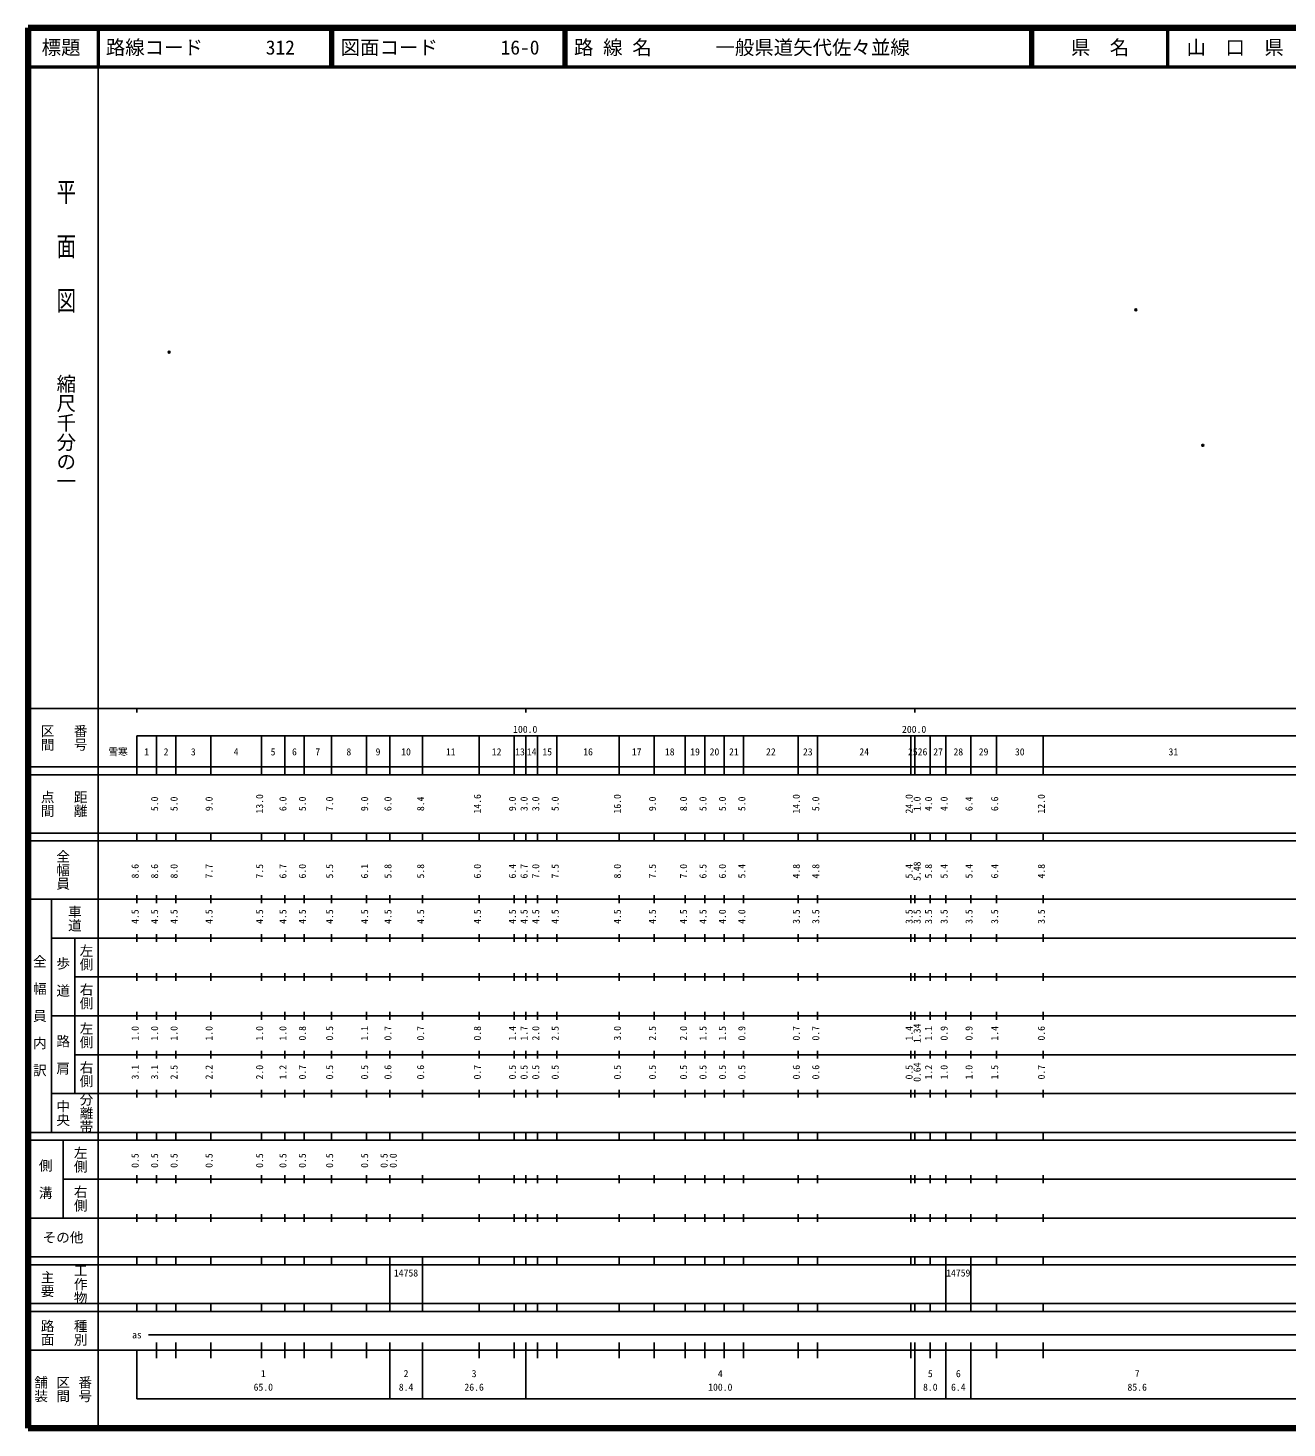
# Model space of a CAD drawing. Units: millimetres on the paper. Extents: x 40 to 680, y 20 to 380.
# Drawn here: x 40 to 363.7, y 20 to 380 of the extents above; entities that cross this region are included whole.
import ezdxf
from ezdxf.enums import TextEntityAlignment as Align

# ---------------------------------------------------------------- set-up
doc = ezdxf.new("R2010")
doc.units = ezdxf.units.MM
doc.header["$PDMODE"] = 32
doc.header["$PDSIZE"] = 0.5
doc.layers.add('M-OTRS', color=6, linetype='Continuous')
doc.layers.add('M-TTL-TXT', color=7, linetype='Continuous')
for name, color, linetype, lineweight in [('M-TTL', 2, 'Continuous', 140), ('M-TTL-BAND', 7, 'Continuous', 25), ('M-TTL-LINE', 7, 'Continuous', 50)]:
    doc.layers.add(name, color=color, linetype=linetype, lineweight=lineweight)
doc.styles.add('@ＭＳ ゴシック', font='')
doc.styles.add('ＭＳ ゴシック', font='')
doc.styles.get('@ＭＳ ゴシック').set_extended_font_data('@MS Gothic')
doc.styles.get('ＭＳ ゴシック').set_extended_font_data('MS Gothic')

msp = doc.modelspace()

# ---------------------------------------------------------------- linework, layer by layer
at = {"layer": 'M-OTRS'}
for p in [(324.849, 307.549), (76.288, 296.633), (342.061, 272.682)]:
    msp.add_point(p, dxfattribs=at)
at = {"layer": 'M-TTL'}
for p, q in [((40, 380), (40, 20)), ((680, 380), (40, 380)), ((40, 20), (680, 20))]:
    msp.add_line(p, q, dxfattribs=at)
at = {"layer": 'M-TTL-BAND'}
for p, q in [((58, 370), (58, 20)), ((40, 205), (579, 205)), ((68, 205), (68, 204)), ((168, 205), (168, 204)), ((268, 205), (268, 204)), ((68, 198), (579, 198)), ((68, 198), (68, 188)), ((73, 188), (73, 198)), ((78, 188), (78, 198)), ((87, 188), (87, 198)), ((100, 188), (100, 198)), ((106, 188), (106, 198)), ((111, 188), (111, 198)), ((118, 188), (118, 198)), ((127, 188), (127, 198)), ((133, 188), (133, 198)), ((141.4, 188), (141.4, 198)), ((156, 188), (156, 198)), ((165, 188), (165, 198)), ((168, 188), (168, 198)), ((171, 188), (171, 198)), ((176, 188), (176, 198)), ((192, 188), (192, 198)), ((201, 188), (201, 198)), ((209, 188), (209, 198)), ((214, 188), (214, 198)), ((219, 188), (219, 198)), ((224, 188), (224, 198)), ((238, 188), (238, 198)), ((243, 188), (243, 198)), ((267, 188), (267, 198)), ((268, 188), (268, 198)), ((272, 188), (272, 198)), ((276, 188), (276, 198)), ((282.4, 188), (282.4, 198)), ((289, 188), (289, 198)), ((301, 188), (301, 198)), ((40, 190), (579, 190)), ((40, 188), (579, 188)), ((40, 173), (579, 173)), ((68, 171), (68, 173)), ((73, 171), (73, 173)), ((78, 171), (78, 173)), ((87, 171), (87, 173)), ((100, 171), (100, 173)), ((106, 171), (106, 173)), ((111, 171), (111, 173)), ((118, 171), (118, 173)), ((127, 171), (127, 173)), ((133, 171), (133, 173)), ((141.4, 171), (141.4, 173)), ((156, 171), (156, 173)), ((165, 171), (165, 173)), ((168, 171), (168, 173)), ((171, 171), (171, 173)), ((176, 171), (176, 173)), ((192, 171), (192, 173)), ((201, 171), (201, 173)), ((209, 171), (209, 173)), ((214, 171), (214, 173)), ((219, 171), (219, 173)), ((224, 171), (224, 173)), ((238, 171), (238, 173)), ((243, 171), (243, 173)), ((267, 171), (267, 173)), ((268, 171), (268, 173)), ((272, 171), (272, 173)), ((276, 171), (276, 173)), ((282.4, 171), (282.4, 173)), ((289, 171), (289, 173)), ((301, 171), (301, 173)), ((40, 171), (579, 171)), ((40, 156), (579, 156)), ((46, 96), (46, 156)), ((68, 155), (68, 157)), ((73, 155), (73, 157)), ((78, 155), (78, 157)), ((87, 155), (87, 157)), ((100, 155), (100, 157)), ((106, 155), (106, 157)), ((111, 155), (111, 157)), ((118, 155), (118, 157)), ((127, 155), (127, 157)), ((133, 155), (133, 157)), ((141.4, 155), (141.4, 157)), ((156, 155), (156, 157)), ((165, 155), (165, 157)), ((168, 155), (168, 157)), ((171, 155), (171, 157)), ((176, 155), (176, 157)), ((192, 155), (192, 157)), ((201, 155), (201, 157)), ((209, 155), (209, 157)), ((214, 155), (214, 157)), ((219, 155), (219, 157)), ((224, 155), (224, 157)), ((238, 155), (238, 157)), ((243, 155), (243, 157)), ((267, 155), (267, 157)), ((268, 155), (268, 157)), ((272, 155), (272, 157)), ((276, 155), (276, 157)), ((282.4, 155), (282.4, 157)), ((289, 155), (289, 157)), ((301, 155), (301, 157)), ((46, 146), (579, 146)), ((52, 146), (52, 106)), ((68, 145), (68, 147)), ((73, 145), (73, 147)), ((78, 145), (78, 147)), ((87, 145), (87, 147)), ((100, 145), (100, 147)), ((106, 145), (106, 147)), ((111, 145), (111, 147)), ((118, 145), (118, 147)), ((127, 145), (127, 147)), ((133, 145), (133, 147)), ((141.4, 145), (141.4, 147)), ((156, 145), (156, 147)), ((165, 145), (165, 147)), ((168, 145), (168, 147)), ((171, 145), (171, 147)), ((176, 145), (176, 147)), ((192, 145), (192, 147)), ((201, 145), (201, 147)), ((209, 145), (209, 147)), ((214, 145), (214, 147)), ((219, 145), (219, 147)), ((224, 145), (224, 147)), ((238, 145), (238, 147)), ((243, 145), (243, 147)), ((267, 145), (267, 147)), ((268, 145), (268, 147)), ((272, 145), (272, 147)), ((276, 145), (276, 147)), ((282.4, 145), (282.4, 147)), ((289, 145), (289, 147)), ((301, 145), (301, 147)), ((68, 135), (68, 137)), ((73, 135), (73, 137)), ((78, 135), (78, 137)), ((87, 135), (87, 137)), ((100, 135), (100, 137)), ((106, 135), (106, 137)), ((111, 135), (111, 137)), ((118, 135), (118, 137)), ((127, 135), (127, 137)), ((133, 135), (133, 137)), ((141.4, 135), (141.4, 137)), ((156, 135), (156, 137)), ((165, 135), (165, 137)), ((168, 135), (168, 137)), ((171, 135), (171, 137)), ((176, 135), (176, 137)), ((192, 135), (192, 137)), ((201, 135), (201, 137)), ((209, 135), (209, 137)), ((214, 135), (214, 137)), ((219, 135), (219, 137)), ((224, 135), (224, 137)), ((238, 135), (238, 137)), ((243, 135), (243, 137)), ((267, 135), (267, 137)), ((268, 135), (268, 137)), ((272, 135), (272, 137)), ((276, 135), (276, 137)), ((282.4, 135), (282.4, 137)), ((289, 135), (289, 137)), ((301, 135), (301, 137)), ((52, 136), (579, 136)), ((46, 126), (579, 126)), ((68, 125), (68, 127)), ((73, 125), (73, 127)), ((78, 125), (78, 127)), ((87, 125), (87, 127)), ((100, 125), (100, 127)), ((106, 125), (106, 127)), ((111, 125), (111, 127)), ((118, 125), (118, 127)), ((127, 125), (127, 127)), ((133, 125), (133, 127)), ((141.4, 125), (141.4, 127)), ((156, 125), (156, 127)), ((165, 125), (165, 127)), ((168, 125), (168, 127)), ((171, 125), (171, 127)), ((176, 125), (176, 127)), ((192, 125), (192, 127)), ((201, 125), (201, 127)), ((209, 125), (209, 127)), ((214, 125), (214, 127)), ((219, 125), (219, 127)), ((224, 125), (224, 127)), ((238, 125), (238, 127)), ((243, 125), (243, 127)), ((267, 125), (267, 127)), ((268, 125), (268, 127)), ((272, 125), (272, 127)), ((276, 125), (276, 127)), ((282.4, 125), (282.4, 127)), ((289, 125), (289, 127)), ((301, 125), (301, 127)), ((52, 116), (579, 116)), ((68, 115), (68, 117)), ((73, 115), (73, 117)), ((78, 115), (78, 117)), ((87, 115), (87, 117)), ((100, 115), (100, 117)), ((106, 115), (106, 117)), ((111, 115), (111, 117)), ((118, 115), (118, 117)), ((127, 115), (127, 117)), ((133, 115), (133, 117)), ((141.4, 115), (141.4, 117)), ((156, 115), (156, 117)), ((165, 115), (165, 117)), ((168, 115), (168, 117)), ((171, 115), (171, 117)), ((176, 115), (176, 117)), ((192, 115), (192, 117)), ((201, 115), (201, 117)), ((209, 115), (209, 117)), ((214, 115), (214, 117)), ((219, 115), (219, 117)), ((224, 115), (224, 117)), ((238, 115), (238, 117)), ((243, 115), (243, 117)), ((267, 115), (267, 117)), ((268, 115), (268, 117)), ((272, 115), (272, 117)), ((276, 115), (276, 117)), ((282.4, 115), (282.4, 117)), ((289, 115), (289, 117)), ((301, 115), (301, 117)), ((46, 106), (579, 106)), ((68, 105), (68, 107)), ((73, 105), (73, 107)), ((78, 105), (78, 107)), ((87, 105), (87, 107)), ((100, 105), (100, 107)), ((106, 105), (106, 107)), ((111, 105), (111, 107)), ((118, 105), (118, 107)), ((127, 105), (127, 107)), ((133, 105), (133, 107)), ((141.4, 105), (141.4, 107)), ((156, 105), (156, 107)), ((165, 105), (165, 107)), ((168, 105), (168, 107)), ((171, 105), (171, 107)), ((176, 105), (176, 107)), ((192, 105), (192, 107)), ((201, 105), (201, 107)), ((209, 105), (209, 107)), ((214, 105), (214, 107)), ((219, 105), (219, 107)), ((224, 105), (224, 107)), ((238, 105), (238, 107)), ((243, 105), (243, 107)), ((267, 105), (267, 107)), ((268, 105), (268, 107)), ((272, 105), (272, 107)), ((276, 105), (276, 107)), ((282.4, 105), (282.4, 107)), ((289, 105), (289, 107)), ((301, 105), (301, 107)), ((40, 96), (579, 96)), ((40, 94), (579, 94)), ((49, 94), (49, 74)), ((68, 94), (68, 96)), ((73, 94), (73, 96)), ((78, 94), (78, 96)), ((87, 94), (87, 96)), ((100, 94), (100, 96)), ((106, 94), (106, 96)), ((111, 94), (111, 96)), ((118, 94), (118, 96)), ((127, 94), (127, 96)), ((133, 94), (133, 96)), ((141.4, 94), (141.4, 96)), ((156, 94), (156, 96)), ((165, 94), (165, 96)), ((168, 94), (168, 96)), ((171, 94), (171, 96)), ((176, 94), (176, 96)), ((192, 94), (192, 96)), ((201, 94), (201, 96)), ((209, 94), (209, 96)), ((214, 94), (214, 96)), ((219, 94), (219, 96)), ((224, 94), (224, 96)), ((238, 94), (238, 96)), ((243, 94), (243, 96)), ((267, 94), (267, 96)), ((268, 94), (268, 96)), ((272, 94), (272, 96)), ((276, 94), (276, 96)), ((282.4, 94), (282.4, 96)), ((289, 94), (289, 96)), ((301, 94), (301, 96)), ((49, 84), (579, 84)), ((68, 83), (68, 85)), ((73, 83), (73, 85)), ((78, 83), (78, 85)), ((87, 83), (87, 85)), ((100, 83), (100, 85)), ((106, 83), (106, 85)), ((111, 83), (111, 85)), ((118, 83), (118, 85)), ((127, 83), (127, 85)), ((133, 83), (133, 85)), ((141.4, 83), (141.4, 85)), ((156, 83), (156, 85)), ((165, 83), (165, 85)), ((168, 83), (168, 85)), ((171, 83), (171, 85)), ((176, 83), (176, 85)), ((192, 83), (192, 85)), ((201, 83), (201, 85)), ((209, 83), (209, 85)), ((214, 83), (214, 85)), ((219, 83), (219, 85)), ((224, 83), (224, 85)), ((238, 83), (238, 85)), ((243, 83), (243, 85)), ((267, 83), (267, 85)), ((268, 83), (268, 85)), ((272, 83), (272, 85)), ((276, 83), (276, 85)), ((282.4, 83), (282.4, 85)), ((289, 83), (289, 85)), ((301, 83), (301, 85)), ((40, 74), (579, 74)), ((68, 73), (68, 75)), ((73, 73), (73, 75)), ((78, 73), (78, 75)), ((87, 73), (87, 75)), ((100, 73), (100, 75)), ((106, 73), (106, 75)), ((111, 73), (111, 75)), ((118, 73), (118, 75)), ((127, 73), (127, 75)), ((133, 73), (133, 75)), ((141.4, 73), (141.4, 75)), ((156, 73), (156, 75)), ((165, 73), (165, 75)), ((168, 73), (168, 75)), ((171, 73), (171, 75)), ((176, 73), (176, 75)), ((192, 73), (192, 75)), ((201, 73), (201, 75)), ((209, 73), (209, 75)), ((214, 73), (214, 75)), ((219, 73), (219, 75)), ((224, 73), (224, 75)), ((238, 73), (238, 75)), ((243, 73), (243, 75)), ((267, 73), (267, 75)), ((268, 73), (268, 75)), ((272, 73), (272, 75)), ((276, 73), (276, 75)), ((282.4, 73), (282.4, 75)), ((289, 73), (289, 75)), ((301, 73), (301, 75)), ((40, 64), (579, 64)), ((40, 62), (579, 62)), ((68, 62), (68, 64)), ((73, 62), (73, 64)), ((78, 62), (78, 64)), ((87, 62), (87, 64)), ((100, 62), (100, 64)), ((106, 62), (106, 64)), ((111, 62), (111, 64)), ((118, 62), (118, 64)), ((127, 62), (127, 64)), ((133, 62), (133, 64)), ((133, 52), (133, 62)), ((141.4, 62), (141.4, 64)), ((141.4, 52), (141.4, 62)), ((156, 62), (156, 64)), ((165, 62), (165, 64)), ((168, 62), (168, 64)), ((171, 62), (171, 64)), ((176, 62), (176, 64)), ((192, 62), (192, 64)), ((201, 62), (201, 64)), ((209, 62), (209, 64)), ((214, 62), (214, 64)), ((219, 62), (219, 64)), ((224, 62), (224, 64)), ((238, 62), (238, 64)), ((243, 62), (243, 64)), ((267, 62), (267, 64)), ((268, 62), (268, 64)), ((272, 62), (272, 64)), ((276, 62), (276, 64)), ((276, 52), (276, 62)), ((282.4, 62), (282.4, 64)), ((282.4, 52), (282.4, 62)), ((289, 62), (289, 64)), ((301, 62), (301, 64)), ((40, 52), (579, 52)), ((68, 50), (68, 52)), ((73, 50), (73, 52)), ((78, 50), (78, 52)), ((87, 50), (87, 52)), ((100, 50), (100, 52)), ((106, 50), (106, 52)), ((111, 50), (111, 52)), ((118, 50), (118, 52)), ((127, 50), (127, 52)), ((133, 50), (133, 52)), ((141.4, 50), (141.4, 52)), ((156, 50), (156, 52)), ((165, 50), (165, 52)), ((168, 50), (168, 52)), ((171, 50), (171, 52)), ((176, 50), (176, 52)), ((192, 50), (192, 52)), ((201, 50), (201, 52)), ((209, 50), (209, 52)), ((214, 50), (214, 52)), ((219, 50), (219, 52)), ((224, 50), (224, 52)), ((238, 50), (238, 52)), ((243, 50), (243, 52)), ((267, 50), (267, 52)), ((268, 50), (268, 52)), ((272, 50), (272, 52)), ((276, 50), (276, 52)), ((282.4, 50), (282.4, 52)), ((289, 50), (289, 52)), ((301, 50), (301, 52)), ((40, 50), (579, 50)), ((71, 44), (565, 44)), ((40, 40), (579, 40)), ((68, 40), (68, 27.5)), ((73, 38), (73, 42)), ((78, 38), (78, 42)), ((87, 38), (87, 42)), ((100, 38), (100, 42)), ((106, 38), (106, 42)), ((111, 38), (111, 42)), ((118, 38), (118, 42)), ((127, 38), (127, 42)), ((133, 27.5), (133, 42)), ((141.4, 27.5), (141.4, 42)), ((156, 38), (156, 42)), ((165, 38), (165, 42)), ((168, 27.5), (168, 42)), ((171, 38), (171, 42)), ((176, 38), (176, 42)), ((192, 38), (192, 42)), ((201, 38), (201, 42)), ((209, 38), (209, 42)), ((214, 38), (214, 42)), ((219, 38), (219, 42)), ((224, 38), (224, 42)), ((238, 38), (238, 42)), ((243, 38), (243, 42)), ((267, 38), (267, 42)), ((268, 27.5), (268, 42)), ((272, 38), (272, 42)), ((276, 27.5), (276, 42)), ((282.4, 27.5), (282.4, 42)), ((289, 38), (289, 42)), ((301, 38), (301, 42)), ((68, 27.5), (579, 27.5))]:
    msp.add_line(p, q, dxfattribs=at)
at = {"layer": 'M-TTL-LINE'}
for p, q in [((58, 380), (58, 370)), ((117.75, 380), (117.75, 370)), ((118.25, 380), (118.25, 370)), ((177.75, 380), (177.75, 370)), ((178.25, 380), (178.25, 370)), ((297.75, 380), (297.75, 370)), ((298.25, 380), (298.25, 370)), ((333, 380), (333, 370)), ((40, 370), (680, 370))]:
    msp.add_line(p, q, dxfattribs=at)

# ---------------------------------------------------------------- texts
at = {"layer": 'M-TTL-BAND', "style": '@ＭＳ ゴシック', "width": 1.4}
msp.add_text('平  面  図', height=3.666, rotation=270, dxfattribs=at).set_placement((49.777, 306.475), align=Align.MIDDLE_RIGHT)
at = {"layer": 'M-TTL-BAND', "style": '@ＭＳ ゴシック'}
msp.add_text('縮尺千分の一', height=3.666, rotation=270, dxfattribs=at).set_placement((49.777, 261.03), align=Align.MIDDLE_RIGHT)
for s, p in [('区間', (45, 197.5)), ('番号', (53.5, 197.5)), ('点間', (45, 180.5)), ('距離', (53.5, 180.5)), ('全幅員', (49, 163.5)), ('車道', (52, 151)), ('左側', (55, 141)), ('全\u3000幅\u3000員\u3000内\u3000訳', (43, 126)), ('歩\u3000道', (49, 136)), ('右側', (55, 131)), ('左側', (55, 121)), ('路\u3000肩', (49, 116)), ('右側', (55, 111)), ('分離帯', (55, 101)), ('中央', (49, 101)), ('左側', (53.5, 89)), ('側\u3000溝', (44.5, 84)), ('右側', (53.5, 79)), ('工作物', (53.5, 57)), ('主要', (45, 57)), ('路面', (45, 44.5)), ('種別', (53.5, 44.5)), ('舗装', (43.333, 30)), ('区間', (49, 30)), ('番号', (54.667, 30))]:
    msp.add_text(s, height=2.566, rotation=270, dxfattribs=at).set_placement(p, align=Align.MIDDLE_CENTER)
at = {"layer": 'M-TTL-BAND', "style": 'ＭＳ ゴシック'}
for s, p in [('100.0', (167.844, 198.195)), ('200.0', (267.844, 198.195)), ('雪寒', (63.161, 192.405)), ('1', (70.5, 192.405)), ('2', (75.5, 192.405)), ('3', (82.5, 192.405)), ('4', (93.5, 192.405)), ('5', (103, 192.405)), ('6', (108.5, 192.405)), ('7', (114.5, 192.405)), ('8', (122.5, 192.405)), ('9', (130, 192.405)), ('10', (137.2, 192.405)), ('11', (148.7, 192.405)), ('12', (160.5, 192.405)), ('13', (166.5, 192.405)), ('14', (169.5, 192.405)), ('15', (173.5, 192.405)), ('16', (184, 192.405)), ('17', (196.5, 192.405)), ('18', (205, 192.405)), ('19', (211.5, 192.405)), ('20', (216.5, 192.405)), ('21', (221.5, 192.405)), ('22', (231, 192.405)), ('23', (240.5, 192.405)), ('24', (255, 192.405)), ('25', (267.5, 192.405)), ('26', (270, 192.405)), ('27', (274, 192.405)), ('28', (279.2, 192.405)), ('29', (285.7, 192.405)), ('30', (295, 192.405)), ('31', (334.5, 192.405)), ('as', (68, 42.5)), ('1', (100.5, 32.523)), ('2', (137.2, 32.523)), ('3', (154.7, 32.523)), ('4', (218, 32.523)), ('5', (272, 32.523)), ('6', (279.2, 32.523)), ('7', (325.2, 32.523)), ('65.0', (100.5, 29.033)), ('8.4', (137.2, 29.033)), ('26.6', (154.7, 29.033)), ('100.0', (218, 29.033)), ('8.0', (272, 29.033)), ('6.4', (279.2, 29.033)), ('85.6', (325.2, 29.033))]:
    msp.add_text(s, height=1.833, dxfattribs=at).set_placement(p, align=Align.BOTTOM_CENTER)
for s, p in [('5.0', (74, 180.5)), ('5.0', (79, 180.5)), ('9.0', (88, 180.5)), ('13.0', (101, 180.5)), ('6.0', (107, 180.5)), ('5.0', (112, 180.5)), ('7.0', (119, 180.5)), ('9.0', (128, 180.5)), ('6.0', (134, 180.5)), ('8.4', (142.4, 180.5)), ('14.6', (157, 180.5)), ('9.0', (166, 180.5)), ('3.0', (169, 180.5)), ('3.0', (172, 180.5)), ('5.0', (177, 180.5)), ('16.0', (193, 180.5)), ('9.0', (202, 180.5)), ('8.0', (210, 180.5)), ('5.0', (215, 180.5)), ('5.0', (220, 180.5)), ('5.0', (225, 180.5)), ('14.0', (239, 180.5)), ('5.0', (244, 180.5)), ('24.0', (268, 180.5)), ('1.0', (270.062, 180.5)), ('4.0', (273, 180.5)), ('4.0', (277, 180.5)), ('6.4', (283.4, 180.5)), ('6.6', (290, 180.5)), ('12.0', (302, 180.5)), ('8.6', (69, 163.174)), ('8.6', (74, 163.174)), ('8.0', (79, 163.174)), ('7.7', (88, 163.174)), ('7.5', (101, 163.174)), ('6.7', (107, 163.174)), ('6.0', (112, 163.174)), ('5.5', (119, 163.174)), ('6.1', (128, 163.174)), ('5.8', (134, 163.174)), ('5.8', (142.4, 163.174)), ('6.0', (157, 163.174)), ('6.4', (166, 163.174)), ('6.7', (169, 163.174)), ('7.0', (172, 163.174)), ('7.5', (177, 163.174)), ('8.0', (193, 163.174)), ('7.5', (202, 163.174)), ('7.0', (210, 163.174)), ('6.5', (215, 163.174)), ('6.0', (220, 163.174)), ('5.4', (225, 163.174)), ('4.8', (239, 163.174)), ('4.8', (244, 163.174)), ('5.4', (268, 163.174)), ('5.48', (270.062, 163.174)), ('5.8', (273, 163.174)), ('5.4', (277, 163.174)), ('5.4', (283.4, 163.174)), ('6.4', (290, 163.174)), ('4.8', (302, 163.174)), ('4.5', (69, 151.5)), ('4.5', (74, 151.5)), ('4.5', (79, 151.5)), ('4.5', (88, 151.5)), ('4.5', (101, 151.5)), ('4.5', (107, 151.5)), ('4.5', (112, 151.5)), ('4.5', (119, 151.5)), ('4.5', (128, 151.5)), ('4.5', (134, 151.5)), ('4.5', (142.4, 151.5)), ('4.5', (157, 151.5)), ('4.5', (166, 151.5)), ('4.5', (169, 151.5)), ('4.5', (172, 151.5)), ('4.5', (177, 151.5)), ('4.5', (193, 151.5)), ('4.5', (202, 151.5)), ('4.5', (210, 151.5)), ('4.5', (215, 151.5)), ('4.0', (220, 151.5)), ('4.0', (225, 151.5)), ('3.5', (239, 151.5)), ('3.5', (244, 151.5)), ('3.5', (268, 151.5)), ('3.5', (270.062, 151.5)), ('3.5', (273, 151.5)), ('3.5', (277, 151.5)), ('3.5', (283.4, 151.5)), ('3.5', (290, 151.5)), ('3.5', (302, 151.5)), ('1.0', (69, 121.5)), ('1.0', (74, 121.5)), ('1.0', (79, 121.5)), ('1.0', (88, 121.5)), ('1.0', (101, 121.5)), ('1.0', (107, 121.5)), ('0.8', (112, 121.5)), ('0.5', (119, 121.5)), ('1.1', (128, 121.5)), ('0.7', (134, 121.5)), ('0.7', (142.4, 121.5)), ('0.8', (157, 121.5)), ('1.4', (166, 121.5)), ('1.7', (169, 121.5)), ('2.0', (172, 121.5)), ('2.5', (177, 121.5)), ('3.0', (193, 121.5)), ('2.5', (202, 121.5)), ('2.0', (210, 121.5)), ('1.5', (215, 121.5)), ('1.5', (220, 121.5)), ('0.9', (225, 121.5)), ('0.7', (239, 121.5)), ('0.7', (244, 121.5)), ('1.4', (268, 121.5)), ('1.34', (270.062, 121.5)), ('1.1', (273, 121.5)), ('0.9', (277, 121.5)), ('0.9', (283.4, 121.5)), ('1.4', (290, 121.5)), ('0.6', (302, 121.5)), ('3.1', (69, 111.5)), ('3.1', (74, 111.5)), ('2.5', (79, 111.5)), ('2.2', (88, 111.5)), ('2.0', (101, 111.5)), ('1.2', (107, 111.5)), ('0.7', (112, 111.5)), ('0.5', (119, 111.5)), ('0.5', (128, 111.5)), ('0.6', (134, 111.5)), ('0.6', (142.4, 111.5)), ('0.7', (157, 111.5)), ('0.5', (166, 111.5)), ('0.5', (169, 111.5)), ('0.5', (172, 111.5)), ('0.5', (177, 111.5)), ('0.5', (193, 111.5)), ('0.5', (202, 111.5)), ('0.5', (210, 111.5)), ('0.5', (215, 111.5)), ('0.5', (220, 111.5)), ('0.5', (225, 111.5)), ('0.6', (239, 111.5)), ('0.6', (244, 111.5)), ('0.5', (268, 111.5)), ('0.64', (270.062, 111.5)), ('1.2', (273, 111.5)), ('1.0', (277, 111.5)), ('1.0', (283.4, 111.5)), ('1.5', (290, 111.5)), ('0.7', (302, 111.5)), ('0.5', (69, 88.764)), ('0.5', (74, 88.764)), ('0.5', (79, 88.764)), ('0.5', (88, 88.764)), ('0.5', (101, 88.764)), ('0.5', (107, 88.764)), ('0.5', (112, 88.764)), ('0.5', (119, 88.764)), ('0.5', (128, 88.764)), ('0.5', (133, 88.764)), ('0.0', (135.37, 88.764))]:
    msp.add_text(s, height=1.833, rotation=90, dxfattribs=at).set_placement(p, align=Align.BOTTOM_CENTER)
msp.add_text('その他', height=2.566, dxfattribs=at).set_placement((49, 69), align=Align.MIDDLE_CENTER)
for s, p in [('14758', (134.075, 58.405)), ('14759', (276.075, 58.405))]:
    msp.add_text(s, height=1.833, dxfattribs=at).set_placement(p, align=Align.BOTTOM_LEFT)
at = {"layer": 'M-TTL-TXT', "style": 'ＭＳ ゴシック'}
for s, p in [('標題', (48.5, 375)), ('県\u3000名', (315.625, 375)), ('山\u3000口\u3000県', (350.375, 375))]:
    msp.add_text(s, height=3.666, dxfattribs=at).set_placement(p, align=Align.MIDDLE_CENTER)
for s, p in [('路線コード', (60, 375)), ('312', (101.142, 375)), ('図面コード', (120.38, 375)), ('16-0', (161.521, 375)), ('路 線 名', (180.38, 375)), ('一般県道矢代佐々並線', (216.734, 375))]:
    msp.add_text(s, height=3.666, dxfattribs=at).set_placement(p, align=Align.MIDDLE_LEFT)

doc.saveas('drawing.dxf')
